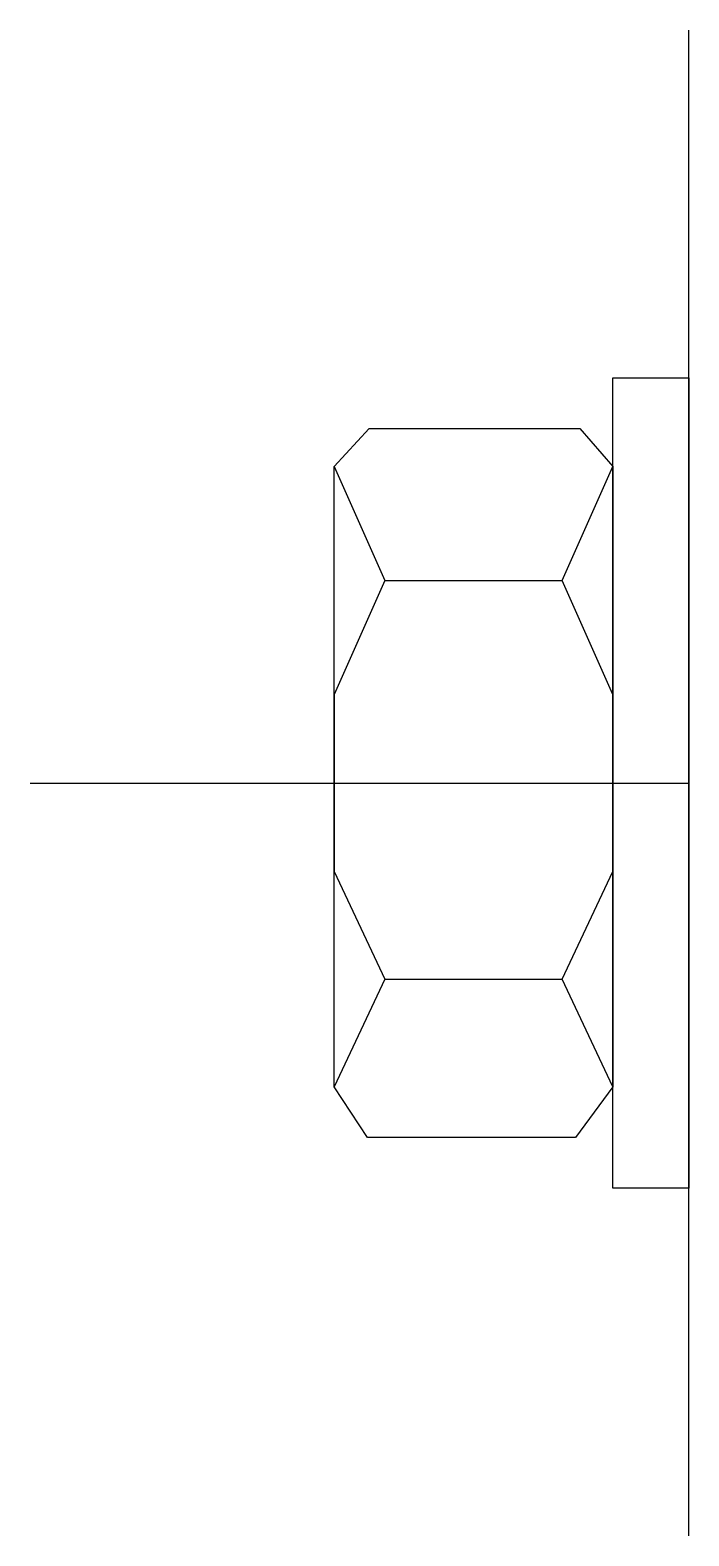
# Model space of a CAD drawing. Extents: x -13 to 0, y -14.9 to 14.9.
import ezdxf

# ---------------------------------------------------------------- set-up
doc = ezdxf.new("R2010")
doc.units = 0
doc.layers.get('0').update_dxf_attribs({"linetype": 'CONTINUOUS'})

msp = doc.modelspace()

# ---------------------------------------------------------------- linework, layer by layer
at = {"linetype": 'CONTINUOUS'}
for p, q in [((0, -14.86), (0, 14.86)), ((-1.5, 0), (-1.5, 8)), ((-1.5, 8), (0, 8)), ((0, 8), (0, -8)), ((-7, 6.25), (-6.31, 7)), ((-6.31, 7), (-2.15, 7)), ((-2.15, 7), (-1.5, 6.25)), ((-7, 6.25), (-6, 4)), ((-7, -6), (-7, 6.25)), ((-2.5, 4), (-1.5, 6.25)), ((-1.5, 6.25), (-1.5, 0)), ((-6, 4), (-7, 1.75)), ((-6, 4), (-2.5, 4)), ((-1.5, 1.75), (-2.5, 4)), ((-7, 1.75), (-7, -1.75)), ((-1.5, -1.75), (-1.5, 1.75)), ((-13, 0), (0, 0)), ((-1.5, -8), (-1.5, 0)), ((-1.5, 0), (-1.5, -6)), ((-7, -1.75), (-6, -3.87)), ((-2.5, -3.87), (-1.5, -1.75)), ((-6, -3.87), (-7, -6)), ((-6, -3.87), (-2.5, -3.87)), ((-1.5, -6), (-2.5, -3.87)), ((-6.34, -7), (-7, -6)), ((-1.5, -6), (-2.24, -7)), ((-2.24, -7), (-6.34, -7)), ((0, -8), (-1.5, -8))]:
    msp.add_line(p, q, dxfattribs=at)

doc.saveas('drawing.dxf')
